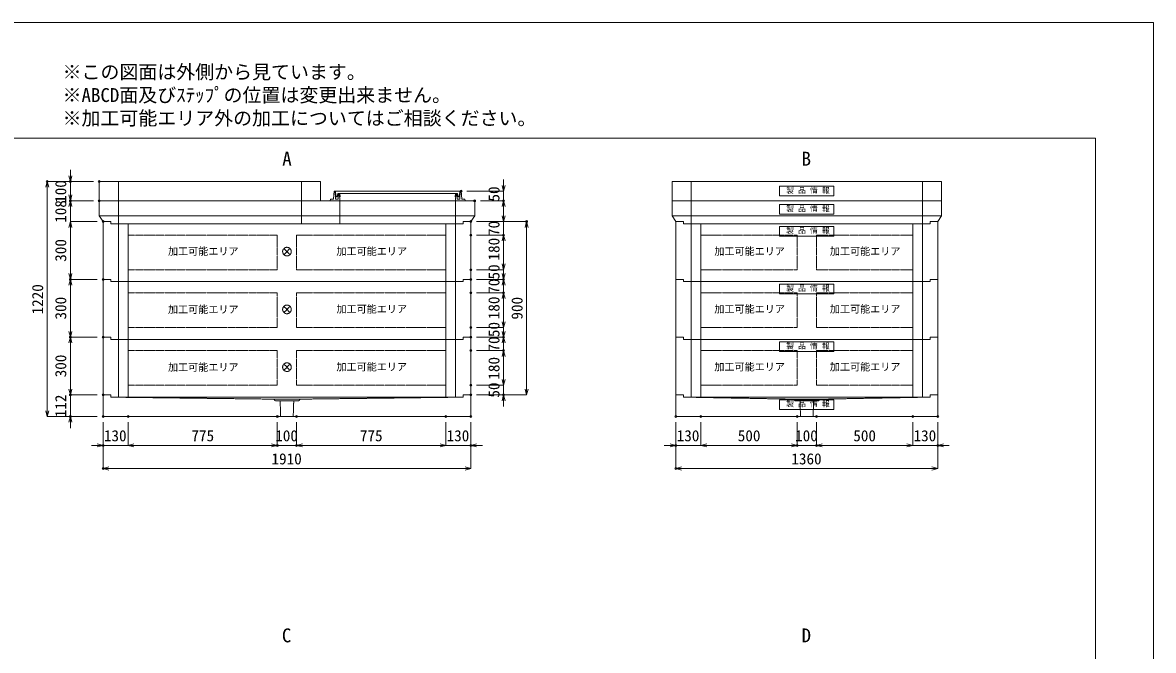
# Model space of a CAD drawing. Units: millimetres, scale not verified. Extents: x -4455 to 4455, y -3150 to 3150.
# Drawn here: x -1418 to 4455, y -109 to 3150 of the extents above; entities that cross this region are included whole.
import ezdxf
from ezdxf.enums import TextEntityAlignment as Align

# ---------------------------------------------------------------- set-up
doc = ezdxf.new("R2010")
doc.units = ezdxf.units.MM
doc.header["$LTSCALE"] = 20
doc.header["$PDMODE"] = 32
doc.header["$PDSIZE"] = 10
doc.linetypes.add('LONG_DASHED1', pattern=[7, 6, -1])
doc.linetypes.add('LONG_DOUBLE_CHAIN', pattern=[21.8, 18, -1, 0.6, -0.6, 0.6, -1])
for name, color, linetype, lineweight in [('0-0_D-TTL', 7, 'Continuous', 9), ('0-1_Defpoints', 7, 'Continuous', 9), ('0-3_D-TTL-TXT', 7, 'Continuous', 9), ('0-4_D-STR-TXT', 7, 'Continuous', 9), ('0-5_D-STR-DIM', 3, 'Continuous', 9), ('0-6_0', 7, 'Continuous', 9), ('0-7_D-STR', 7, 'Continuous', 9), ('0-8_D-STR-STR1', 7, 'LONG_DASHED1', 9), ('0-9_D-STR-STR5', 1, 'LONG_DOUBLE_CHAIN', 9), ('0-B_D-STR-STR4', 134, 'Continuous', 9)]:
    doc.layers.add(name, color=color, linetype=linetype, lineweight=lineweight)
doc.styles.add('ＭＳ ゴシック', font='')
doc.styles.get('ＭＳ ゴシック').set_extended_font_data('MS Gothic')

# ---------------------------------------------------------------- blocks, each defined once
blk = doc.blocks.new('A$C4DE05FD1')
at = {"layer": '0-0_D-TTL', "color": 134}
for p, q in [((4000, 76000), (114800, 76000)), ((114800, 76000), (114800, 4000))]:
    blk.add_line(p, q, dxfattribs=at)
at = {"layer": '0-1_Defpoints', "color": 134}
for p, q in [((0, 84000), (118800, 84000)), ((118800, 84000), (118800, 0))]:
    blk.add_line(p, q, dxfattribs=at)
at = {"layer": '0-3_D-TTL-TXT', "style": 'ＭＳ ゴシック'}
for s, p in [('※この図面は外側から見ています。', (43260.9, 79815.7)), ('※ABCD面及びｽﾃｯﾌﾟの位置は変更出来ません。', (43260.9, 78215.7)), ('※加工可能エリア外の加工についてはご相談ください。', (43260.9, 76615.7))]:
    blk.add_text(s, height=962.2, dxfattribs=at).set_placement(p, align=Align.BOTTOM_LEFT)
blk = doc.blocks.new('A$C31CA379A')
at = {"layer": '0-4_D-STR-TXT', "style": 'ＭＳ ゴシック'}
for s, p in [('A', (-325.9, -2190.5)), ('B', (35638.6, -2190.5)), ('C', (-351.4, -35190.5)), ('D', (35638.6, -35190.5))]:
    blk.add_text(s, height=962.2, dxfattribs=at).set_placement(p, align=Align.BOTTOM_LEFT)
blk = doc.blocks.new('A$C65632407')
at = {"layer": '0-7_D-STR', "linetype": 'LONG_DASHED1'}
for p, q in [((-9500, 0), (-9500, 2000)), ((9500, 0), (9500, 2000))]:
    blk.add_line(p, q, dxfattribs=at)
at = {"layer": '0-7_D-STR'}
blk.add_line((11500, 2000), (11500, 0), dxfattribs=at)
blk.add_lwpolyline([(11500, 2000), (-11500, 2000), (-11500, 0), (11500, 0)], dxfattribs=at)
blk = doc.blocks.new('A$C0EB83927')
at = {"layer": '0-7_D-STR'}
for p, q in [((-19100, 240), (-19100, -2000)), ((-19100, 240), (-18300, 240)), ((-18300, 0), (-18300, 240)), ((18300, 0), (-18300, 0)), ((19100, 240), (18300, 240)), ((18300, 0), (18300, 240)), ((19100, 240), (19100, -2000)), ((19100, -2000), (-19100, -2000))]:
    blk.add_line(p, q, dxfattribs=at)
at = {"layer": '0-7_D-STR', "linetype": 'LONG_DASHED1'}
for p, q in [((-17680, 0), (-1400, -200)), ((17680, 0), (1400, -200)), ((-1200, -380), (-1400, -200)), ((-1400, -200), (1400, -200)), ((-1200, -380), (1200, -380)), ((-653.3, -2000), (-705, -380)), ((653.3, -2000), (705, -380)), ((1200, -380), (1400, -200))]:
    blk.add_line(p, q, dxfattribs=at)
blk = doc.blocks.new('_Open30')
at = {"layer": '0-6_0'}
blk.add_line((0, 0), (-20, 0), dxfattribs=at)
blk.add_lwpolyline([(-20, 5.36), (0, 0), (-20, -5.36)], dxfattribs=at)
blk = doc.blocks.new('A$C3FC15DFF')
at = {"layer": '0-8_D-STR-STR1', "linetype": 'Continuous'}
blk.add_lwpolyline([(-2820, 0), (2820, 0), (2820, -1000), (-2820, -1000)], close=True, dxfattribs=at)
at = {"layer": '0-8_D-STR-STR1', "style": 'ＭＳ ゴシック'}
blk.add_text('製 品 情 報', height=577.3, dxfattribs=at).set_placement((-2149.6, -882.5), align=Align.BOTTOM_LEFT)
blk = doc.blocks.new('A$C08DA0B1C')
at = {"layer": '0-7_D-STR'}
blk.add_line((-14000, 2000), (-14000, 0), dxfattribs=at)
at = {"layer": '0-7_D-STR', "linetype": 'LONG_DASHED1'}
for p, q in [((-12000, 0), (-12000, 2000)), ((12000, 0), (12000, 2000))]:
    blk.add_line(p, q, dxfattribs=at)
at = {"layer": '0-7_D-STR'}
blk.add_lwpolyline([(-14000, 2000), (14000, 2000), (14000, 0), (-14000, 0)], dxfattribs=at)
at = {"layer": '0-8_D-STR-STR1'}
blk.add_blockref('A$C3FC15DFF', (0, 1500), dxfattribs=at)
blk = doc.blocks.new('A$C2CAB0034')
at = {"layer": '0-7_D-STR', "linetype": 'LONG_DASHED1'}
for p, q in [((-12000, 0), (-12000, 2400)), ((12000, 0), (12000, 2400))]:
    blk.add_line(p, q, dxfattribs=at)
at = {"layer": '0-7_D-STR'}
for p, q in [((14000, 820), (-14000, 820)), ((-13600, 240), (-12800, 240)), ((-12800, 0), (-12800, 240)), ((13600, 240), (12800, 240))]:
    blk.add_line(p, q, dxfattribs=at)
for points in [[(-14000, 2400), (14000, 2400), (14000, 820), (13600, 240)], [(-14000, 2400), (-14000, 820), (-13600, 240)], [(-12800, 0), (12800, 0), (12800, 240)]]:
    blk.add_lwpolyline(points, dxfattribs=at)
at = {"layer": '0-8_D-STR-STR1'}
blk.add_blockref('A$C3FC15DFF', (0, 2000), dxfattribs=at)
blk = doc.blocks.new('A$C35A123D8')
at = {"layer": '0-7_D-STR'}
for p, q in [((-13600, 240), (-13600, -2000)), ((-13600, 240), (-12800, 240)), ((-12800, 0), (-12800, 240)), ((-12800, 0), (12800, 0)), ((13600, 240), (12800, 240)), ((12800, 0), (12800, 240)), ((13600, 240), (13600, -2000)), ((-13600, -2000), (13600, -2000))]:
    blk.add_line(p, q, dxfattribs=at)
at = {"layer": '0-7_D-STR', "linetype": 'LONG_DASHED1'}
for p, q in [((-12180, 0), (-1400, -200)), ((12180, 0), (1400, -200)), ((-1200, -380), (-1400, -200)), ((1400, -200), (-1400, -200)), ((1200, -380), (-1200, -380)), ((-653.3, -2000), (-705, -380)), ((653.3, -2000), (705, -380)), ((1200, -380), (1400, -200))]:
    blk.add_line(p, q, dxfattribs=at)
at = {"layer": '0-8_D-STR-STR1'}
blk.add_blockref('A$C3FC15DFF', (0, -260), dxfattribs=at)
blk = doc.blocks.new('A$C35686FFE')
at = {"layer": '0-7_D-STR', "linetype": 'LONG_DASHED1'}
for p, q in [((-17500, 0), (-17500, 2400)), ((1500, 0), (1500, 2400)), ((5500, 0), (5500, 2400)), ((17500, 0), (17500, 2400))]:
    blk.add_line(p, q, dxfattribs=at)
at = {"layer": '0-7_D-STR'}
for p, q in [((-19500, 820), (19500, 820)), ((-19100, 240), (-18300, 240)), ((19100, 240), (18300, 240)), ((18300, 0), (18300, 240))]:
    blk.add_line(p, q, dxfattribs=at)
for points in [[(19500, 2400), (-19500, 2400), (-19500, 820), (-19100, 240)], [(19500, 2400), (19500, 820), (19100, 240)], [(18300, 0), (-18300, 0), (-18300, 240)]]:
    blk.add_lwpolyline(points, dxfattribs=at)
blk = doc.blocks.new('A$C61C9604E')
at = {"layer": '0-7_D-STR'}
for p, q in [((-13600, -5760), (-13600, 240)), ((-13600, 240), (-12800, 240)), ((-12800, 0), (-12800, 240)), ((-12800, 0), (12800, 0)), ((13600, 240), (12800, 240)), ((12800, 0), (12800, 240)), ((13600, -5760), (13600, 240)), ((-13600, -5760), (-12800, -5760)), ((-12800, -6000), (-12800, -5760)), ((13600, -5760), (12800, -5760)), ((12800, -6000), (12800, -5760)), ((-12800, -6000), (12800, -6000))]:
    blk.add_line(p, q, dxfattribs=at)
at = {"layer": '0-7_D-STR', "linetype": 'LONG_DASHED1'}
for p, q in [((-12000, -6000), (-12000, 0)), ((-11000, -6000), (-11000, 0)), ((11000, -6000), (11000, 0)), ((12000, -6000), (12000, 0))]:
    blk.add_line(p, q, dxfattribs=at)
at = {"layer": '0-9_D-STR-STR5'}
for p, q in [((-11000, -1160), (-11000, -4760)), ((-1000, -1160), (-11000, -1160)), ((-1000, -1160), (-1000, -4760)), ((1000, -1160), (11000, -1160)), ((1000, -1160), (1000, -4760)), ((11000, -1160), (11000, -4760)), ((-1000, -4760), (-11000, -4760)), ((1000, -4760), (11000, -4760))]:
    blk.add_line(p, q, dxfattribs=at)
at = {"layer": '0-8_D-STR-STR1'}
blk.add_blockref('A$C3FC15DFF', (0, -260), dxfattribs=at)
blk = doc.blocks.new('A$C284D0AE2')
at = {"layer": '0-B_D-STR-STR4'}
for p, q in [((-6980, 160), (-7000, 0)), ((-7000, 0), (7000, 0)), ((-6695.5, 160), (-6980, 160)), ((-6600, 1000), (-6655.6, 197.2)), ((-6500, 1000), (-6600, 1000)), ((-6442.7, 197.2), (-6500, 1000)), ((-6450, 1000), (-6450, 740)), ((-6450, 740), (-6438.3, 740)), ((-6418.4, 721.8), (-6390, 400)), ((-6235.7, 160), (-6402.8, 160)), ((-6390, 400), (-6290, 400)), ((-6290, 400), (-6230, 740)), ((-6230, 740), (6230, 740)), ((-6180, 740), (-6212.4, 401.3)), ((-6212.4, 401.3), (-6172.2, 401.3)), ((-6140, 680), (-6195.9, 195.4)), ((-6000, 740), (-6180, 740)), ((-6040, 680), (-6140, 680)), ((-6000, 0), (-6040, 680)), ((-6023.6, 401.3), (-5983.5, 401.3)), ((-5983.5, 401.3), (-6000, 740)), ((6000, 740), (6180, 740)), ((6212.4, 401.3), (6172.2, 401.3)), ((6180, 740), (6212.4, 401.3)), ((6235.7, 160), (6402.8, 160)), ((6695.5, 160), (6980, 160)), ((6980, 160), (7000, 0))]:
    blk.add_line(p, q, dxfattribs=at)
for points in [[(-6450, 1000), (6450, 1000), (6450, 740), (6438.3, 740)], [(6023.6, 401.3), (5983.5, 401.3), (6000, 740)], [(6000, 0), (6040, 680), (6140, 680), (6195.9, 195.4)], [(6418.4, 721.8), (6390, 400), (6290, 400), (6230, 740)], [(6442.7, 197.2), (6500, 1000), (6600, 1000), (6655.6, 197.2)]]:
    blk.add_lwpolyline(points, dxfattribs=at)
for centre, radius, start, end in [((-6695.5, 200), 40, 270, 356.0372), ((-6402.8, 200), 40, 184.08562, 270), ((-6438.3, 720), 20, 5.04245, 90), ((-6235.7, 200), 40, 270, 353.41806), ((6235.7, 200), 40, 186.58194, 270), ((6402.8, 200), 40, 270, 355.91438), ((6438.3, 720), 20, 90, 174.95755), ((6695.5, 200), 40, 183.9628, 270)]:
    blk.add_arc(centre, radius, start, end, dxfattribs=at)
blk = doc.blocks.new('A$C1C640AAB')
at = {"layer": '0-9_D-STR-STR5'}
for p, q in [((-318.2, -318.2), (318.2, 318.2)), ((-318.2, 318.2), (318.2, -318.2))]:
    blk.add_line(p, q, dxfattribs=at)
blk.add_circle((0, 0), 450, dxfattribs=at)
blk = doc.blocks.new('A$C25BF593D')
at = {"layer": '0-7_D-STR'}
for p, q in [((-19100, -5760), (-19100, 240)), ((-19100, 240), (-18300, 240)), ((-18300, 0), (-18300, 240)), ((-18300, 0), (18300, 0)), ((19100, 240), (18300, 240)), ((18300, 0), (18300, 240)), ((19100, -5760), (19100, 240)), ((-19100, -5760), (-18300, -5760)), ((-18300, -6000), (-18300, -5760)), ((19100, -5760), (18300, -5760)), ((18300, -6000), (18300, -5760)), ((-18300, -6000), (18300, -6000))]:
    blk.add_line(p, q, dxfattribs=at)
at = {"layer": '0-7_D-STR', "linetype": 'LONG_DASHED1'}
for p, q in [((-17500, -6000), (-17500, 0)), ((-16500, -6000), (-16500, 0)), ((16500, -6000), (16500, 0)), ((17500, -6000), (17500, 0))]:
    blk.add_line(p, q, dxfattribs=at)
at = {"layer": '0-9_D-STR-STR5'}
for p, q in [((-16500, -1160), (-16500, -4760)), ((-1000, -1160), (-16500, -1160)), ((-1000, -1160), (-1000, -4760)), ((1000, -1160), (16500, -1160)), ((1000, -1160), (1000, -4760)), ((16500, -1160), (16500, -4760)), ((-1000, -4760), (-16500, -4760)), ((1000, -4760), (16500, -4760))]:
    blk.add_line(p, q, dxfattribs=at)
blk = doc.blocks.new('A$C088105a1')
at = {"layer": '0-7_D-STR'}
blk.add_blockref('A$C25BF593D', (0, 0), dxfattribs=at)
at = {"layer": '0-9_D-STR-STR5'}
blk.add_blockref('A$C1C640AAB', (0, -2880), dxfattribs=at)

msp = doc.modelspace()

# ---------------------------------------------------------------- linework, layer by layer
at = {"layer": '0-1_Defpoints'}
for p in [(-1290, 2325), (-1170, 2325), (-1020, 2325), (860, 2275), (-1170, 2225), (-1020, 2225), (930, 2225), (1080, 2225), (-1000, 2117), (-1000, 2117), (910, 2117), (910, 2117), (1200, 2117), (910, 2047), (1080, 2047), (-1170, 1817), (-1000, 1817), (-1000, 1817), (910, 1867), (910, 1817), (910, 1817), (1080, 1817), (910, 1747), (1080, 1747), (910, 1567), (-1170, 1517), (-1000, 1517), (-1000, 1517), (910, 1517), (910, 1517), (1080, 1517), (910, 1447), (1080, 1447), (910, 1267), (-1170, 1217), (-1000, 1217), (-1000, 1217), (910, 1217), (910, 1217), (1080, 1217), (-1170, 1105), (-1000, 1105), (-1000, 1105), (-1000, 1105), (-1000, 1105), (-870, 1105), (-95, 1105), (5, 1105), (780, 1105), (910, 1105), (1975, 1105), (1975, 1105), (2105, 1105), (2605, 1105), (2705, 1105), (3205, 1105), (3335, 1105), (-1000, 955), (-95, 955), (5, 955), (910, 955), (1975, 955), (2605, 955), (2705, 955), (3335, 955), (-1000, 835), (1975, 835)]:
    msp.add_point(p, dxfattribs=at)
at = {"layer": '0-5_D-STR-DIM'}
for p, q in [((-1170, 2355), (-1170, 2385)), ((-1050, 2325), (-1290, 2325)), ((-1290, 1135), (-1290, 2295)), ((-1050, 2325), (-1170, 2325)), ((-1170, 2225), (-1170, 2325)), ((1080, 2305), (1080, 2335)), ((-1170, 2255), (-1170, 2285)), ((890, 2275), (1080, 2275)), ((1080, 2275), (1080, 2225)), ((-1050, 2225), (-1170, 2225)), ((-1170, 2117), (-1170, 2225)), ((-1050, 2225), (-1170, 2225)), ((-1170, 2195), (-1170, 2165)), ((960, 2225), (1080, 2225)), ((1080, 2195), (1080, 2165)), ((1080, 2147), (1080, 2177)), ((-1030, 2117), (-1170, 2117)), ((-1030, 2117), (-1170, 2117)), ((940, 2117), (1200, 2117)), ((940, 2117), (1080, 2117)), ((1080, 2117), (1080, 2047)), ((-1170, 2087), (-1170, 2057)), ((-1170, 2087), (-1170, 1847)), ((1200, 1247), (1200, 2087)), ((940, 2047), (1080, 2047)), ((940, 2047), (1080, 2047)), ((1080, 1897), (1080, 2017)), ((1080, 2017), (1080, 1987)), ((1080, 1897), (1080, 1927)), ((940, 1867), (1080, 1867)), ((940, 1867), (1080, 1867)), ((1080, 1847), (1080, 1877)), ((1080, 1867), (1080, 1817)), ((-1030, 1817), (-1170, 1817)), ((-1030, 1817), (-1170, 1817)), ((-1170, 1787), (-1170, 1547)), ((940, 1817), (1080, 1817)), ((940, 1817), (1080, 1817)), ((1080, 1817), (1080, 1747)), ((1080, 1787), (1080, 1757)), ((940, 1747), (1080, 1747)), ((940, 1747), (1080, 1747)), ((1080, 1597), (1080, 1717)), ((1080, 1717), (1080, 1687)), ((1080, 1597), (1080, 1627)), ((940, 1567), (1080, 1567)), ((940, 1567), (1080, 1567)), ((1080, 1547), (1080, 1577)), ((1080, 1567), (1080, 1517)), ((-1030, 1517), (-1170, 1517)), ((-1030, 1517), (-1170, 1517)), ((-1170, 1487), (-1170, 1247)), ((940, 1517), (1080, 1517)), ((940, 1517), (1080, 1517)), ((1080, 1517), (1080, 1447)), ((1080, 1487), (1080, 1457)), ((940, 1447), (1080, 1447)), ((940, 1447), (1080, 1447)), ((1080, 1297), (1080, 1417)), ((1080, 1417), (1080, 1387)), ((1080, 1297), (1080, 1327)), ((-1170, 1247), (-1170, 1277)), ((940, 1267), (1080, 1267)), ((940, 1267), (1080, 1267)), ((1080, 1267), (1080, 1217)), ((-1030, 1217), (-1170, 1217)), ((-1170, 1217), (-1170, 1105)), ((-1030, 1217), (-1170, 1217)), ((940, 1217), (1200, 1217)), ((940, 1217), (1080, 1217)), ((1080, 1187), (1080, 1157)), ((-1030, 1105), (-1290, 1105)), ((-1030, 1105), (-1170, 1105)), ((-1170, 1075), (-1170, 1045)), ((-1000, 1075), (-1000, 835)), ((-1000, 1075), (-1000, 955)), ((-870, 1075), (-870, 955)), ((-870, 1075), (-870, 955)), ((-95, 1075), (-95, 955)), ((-95, 1075), (-95, 955)), ((5, 1075), (5, 955)), ((5, 1075), (5, 955)), ((780, 1075), (780, 955)), ((780, 1075), (780, 955)), ((910, 1075), (910, 955)), ((910, 1075), (910, 835)), ((1975, 1075), (1975, 835)), ((1975, 1075), (1975, 955)), ((2105, 1075), (2105, 955)), ((2105, 1075), (2105, 955)), ((2605, 1075), (2605, 955)), ((2605, 1075), (2605, 955)), ((2705, 1075), (2705, 955)), ((2705, 1075), (2705, 955)), ((3205, 1075), (3205, 955)), ((3205, 1075), (3205, 955)), ((3335, 1075), (3335, 955)), ((3335, 1075), (3335, 835)), ((-1030, 955), (-1060, 955)), ((-870, 955), (-1000, 955)), ((-840, 955), (-125, 955)), ((-840, 955), (-810, 955)), ((-125, 955), (-155, 955)), ((-95, 955), (5, 955)), ((750, 955), (35, 955)), ((35, 955), (65, 955)), ((750, 955), (720, 955)), ((780, 955), (910, 955)), ((940, 955), (970, 955)), ((1945, 955), (1915, 955)), ((2105, 955), (1975, 955)), ((2135, 955), (2575, 955)), ((2135, 955), (2165, 955)), ((2575, 955), (2545, 955)), ((2605, 955), (2705, 955)), ((3175, 955), (2735, 955)), ((2735, 955), (2765, 955)), ((3175, 955), (3145, 955)), ((3205, 955), (3335, 955)), ((3365, 955), (3395, 955)), ((880, 835), (-970, 835)), ((3305, 835), (2005, 835))]:
    msp.add_line(p, q, dxfattribs=at)

# ---------------------------------------------------------------- block references
at = {"layer": '0-0_D-TTL', "xscale": 0.075, "yscale": 0.075}
msp.add_blockref('A$C4DE05FD1', (-4455, -3150), dxfattribs=at)
at = {"layer": '0-4_D-STR-TXT', "xscale": 0.075, "yscale": 0.075}
msp.add_blockref('A$C31CA379A', (-45, 2550), dxfattribs=at)
at = {"layer": '0-5_D-STR-DIM', "xscale": 1.5, "yscale": 1.5}
for p, rotation in [((-1170, 2325), 270), ((-1290, 2325), 90), ((1080, 2275), 270), ((-1170, 2225), 270), ((-1170, 2225), 90), ((1080, 2225), 90), ((-1170, 2117), 90), ((-1170, 2117), 90), ((1080, 2117), 270), ((1200, 2117), 90), ((1080, 2047), 90), ((1080, 2047), 90), ((1080, 1867), 270), ((1080, 1867), 270), ((-1170, 1817), 270), ((1080, 1817), 270), ((-1170, 1817), 90), ((1080, 1817), 90), ((1080, 1747), 90), ((1080, 1747), 90), ((1080, 1567), 270), ((1080, 1567), 270), ((-1170, 1517), 270), ((1080, 1517), 270), ((-1170, 1517), 90), ((1080, 1517), 90), ((1080, 1447), 90), ((1080, 1447), 90), ((1080, 1267), 270), ((1080, 1267), 270), ((-1170, 1217), 270), ((-1170, 1217), 270), ((1200, 1217), 270), ((1080, 1217), 90), ((-1290, 1105), 270), ((-1170, 1105), 90), ((-870, 955), 180), ((-870, 955), 180), ((5, 955), 180), ((5, 955), 180), ((910, 955), 180), ((2105, 955), 180), ((2105, 955), 180), ((2705, 955), 180), ((2705, 955), 180), ((3335, 955), 180), ((-1000, 835), 180), ((1975, 835), 180)]:
    msp.add_blockref('_Open30', p, dxfattribs=dict(at, rotation=rotation))
for p in [(-1000, 955), (-95, 955), (-95, 955), (780, 955), (780, 955), (1975, 955), (2605, 955), (2605, 955), (3205, 955), (3205, 955), (910, 835), (3335, 835)]:
    msp.add_blockref('_Open30', p, dxfattribs=at)
at = {"layer": '0-7_D-STR', "yscale": 0.05}
for name, p, xscale in [('A$C65632407', (-445, 2225), -0.05), ('A$C08DA0B1C', (2655, 2225), 0.05), ('A$C35686FFE', (-45, 2105), 0.05), ('A$C2CAB0034', (2655, 2105), 0.05), ('A$C088105a1', (-45, 2105), 0.05), ('A$C61C9604E', (2655, 2105), 0.05), ('A$C088105a1', (-45, 1805), 0.05), ('A$C61C9604E', (2655, 1805), 0.05), ('A$C088105a1', (-45, 1505), 0.05), ('A$C61C9604E', (2655, 1505), 0.05), ('A$C0EB83927', (-45, 1205), -0.05), ('A$C35A123D8', (2655, 1205), 0.05)]:
    msp.add_blockref(name, p, dxfattribs=dict(at, xscale=xscale))
at = {"layer": '0-B_D-STR-STR4', "xscale": 0.05, "yscale": 0.05}
msp.add_blockref('A$C284D0AE2', (530, 2225), dxfattribs=at)

# ---------------------------------------------------------------- texts
at = {"layer": '0-5_D-STR-DIM', "style": 'ＭＳ ゴシック'}
for s, p in [('100', (-1173.9, 2214.22)), ('50', (1076.1, 2220.85)), ('108', (-1173.9, 2110.67)), ('70', (1076.1, 2042.1)), ('300', (-1173.9, 1908.35)), ('180', (1076.1, 1914.72)), ('50', (1076.1, 1816.33)), ('1220', (-1293.9, 1634.72)), ('70', (1076.1, 1742.1)), ('300', (-1173.9, 1608.35)), ('180', (1076.1, 1609.92)), ('900', (1196.1, 1608.05)), ('50', (1076.1, 1517.12)), ('70', (1076.1, 1442.1)), ('300', (-1173.9, 1308.35)), ('180', (1076.1, 1296.22)), ('50', (1076.1, 1202.85)), ('112', (-1173.9, 1100.85))]:
    msp.add_text(s, height=57.77, rotation=90, dxfattribs=at).set_placement(p, align=Align.BOTTOM_LEFT)
for s, p in [('130', (-995.78, 958.9)), ('775', (-541.12, 958.9)), ('100', (-105.78, 958.9)), ('775', (333.88, 958.9)), ('130', (784.22, 958.9)), ('130', (1979.22, 958.9)), ('500', (2296.35, 958.9)), ('100', (2594.22, 958.9)), ('500', (2896.35, 958.9)), ('130', (3209.22, 958.9)), ('1910', (-125.28, 838.9)), ('1360', (2574.72, 838.9))]:
    msp.add_text(s, height=57.77, dxfattribs=at).set_placement(p, align=Align.BOTTOM_LEFT)
at = {"layer": '0-9_D-STR-STR5', "style": 'ＭＳ ゴシック'}
for p in [(-662.98, 1932.03), (212.02, 1932.03), (2174.52, 1932.03), (2774.52, 1932.03), (-662.98, 1630.03), (212.02, 1632.03), (2174.52, 1632.03), (2774.52, 1632.03), (-662.98, 1330.03), (212.02, 1332.03), (2174.52, 1332.03), (2774.52, 1332.03)]:
    msp.add_text('加工可能エリア', height=38.42, dxfattribs=at).set_placement(p, align=Align.BOTTOM_LEFT)

doc.saveas('drawing.dxf')
